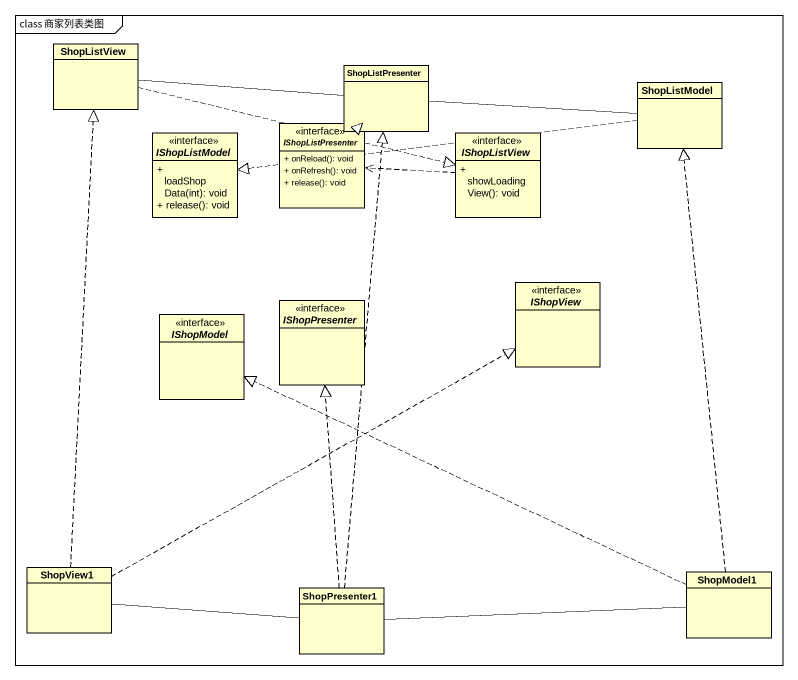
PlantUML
@startuml
mainframe class 商家列表类图
hide circle
hide empty members
skinparam classAttributeIconSize 0
class ShopListView
class ShopListPresenter
class ShopListModel
interface IShopListModel <<interface>> {
  + loadShopData(int): void
  + release(): void
}
interface IShopListPresenter <<interface>> {
  + onReload(): void
  + onRefresh(): void
  + release(): void
}
interface IShopListView <<interface>> {
  + showLoadingView(): void
}
interface IShopPresenter <<interface>>
interface IShopView <<interface>>
interface IShopModel <<interface>>
class ShopView1
class ShopPresenter1
class ShopModel1
ShopListView -right- ShopListPresenter
ShopListView .right.|> IShopListView
ShopListPresenter -right- ShopListModel
ShopListPresenter ..|> IShopListPresenter
ShopListModel .left.|> IShopListModel
IShopListView .left.> IShopListPresenter
ShopView1 .up.|> ShopListView
ShopView1 .right.|> IShopView
ShopView1 -right- ShopPresenter1
ShopPresenter1 .up.|> ShopListPresenter
ShopPresenter1 .up.|> IShopPresenter
ShopPresenter1 -right- ShopModel1
ShopModel1 .up.|> ShopListModel
ShopModel1 .left.|> IShopModel
@enduml
